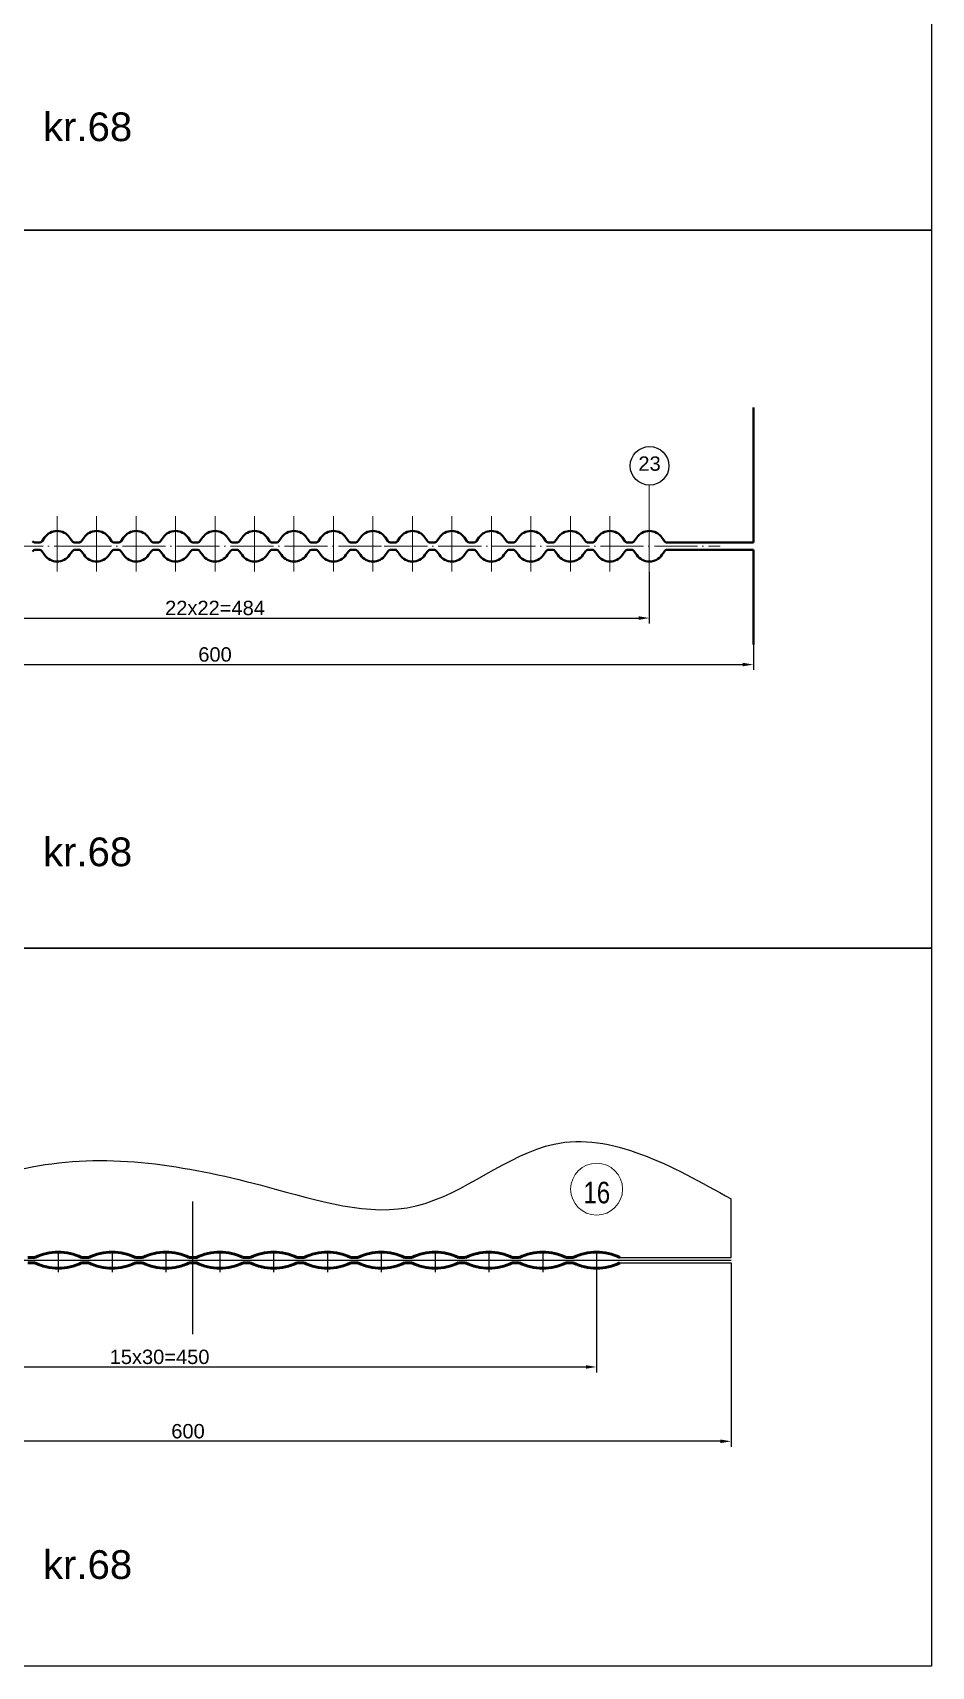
# Model space of a CAD drawing. Header units: millimetres. Extents: x 1526 to 31626, y -4643 to 9189.
# Drawn here: x 5652 to 6153, y 4533 to 5443 of the extents above; entities that cross this region are included whole.
import ezdxf

# ---------------------------------------------------------------- set-up
doc = ezdxf.new("R2010")
doc.units = ezdxf.units.MM
doc.linetypes.add('ACAD_ISO04W100', pattern=[30, 24, -3, 0, -3])
for name, color, linetype, lineweight in [('контурная', 7, 'Continuous', 50), ('осевые', 1, 'ACAD_ISO04W100', 25), ('размерные', 7, 'Continuous', 25), ('тонкая', 7, 'Continuous', 20), ('тонкий', 7, 'Continuous', 20)]:
    doc.layers.add(name, color=color, linetype=linetype, lineweight=lineweight)
doc.layers.add('осевая', color=4, linetype='Continuous')
doc.styles.add('s3v4', font='arial.ttf', dxfattribs={"width": 0.8, "height": 12})
doc.styles.add('s4v4', font='arial.ttf', dxfattribs={"height": 16})
doc.styles.get("Standard").update_dxf_attribs({"font": 'arial.ttf'})
doc.dimstyles.new('s2v4', dxfattribs={"dimtxt": 8, "dimasz": 6, "dimexe": 3, "dimexo": 0, "dimgap": 1.5, "dimtad": 1, "dimtxsty": 'Standard', "dimcen": 2.5, "dimadec": 0, "dimazin": 0, "dimtfac": 1, "dimtmove": 0, "dimatfit": 3, "dimfxl": 1, "dimarcsym": 0})
doc.dimstyles.new('s2v4$0', dxfattribs={"dimtxt": 8, "dimasz": 6, "dimexe": 3, "dimexo": 0, "dimgap": 1.5, "dimtad": 1, "dimtxsty": 'Standard', "dimcen": 2.5, "dimadec": 0, "dimazin": 0, "dimtfac": 1, "dimtmove": 0, "dimatfit": 3, "dimfxl": 1, "dimarcsym": 0})

# ---------------------------------------------------------------- blocks, each defined once
blk = doc.blocks.new('*D289')
at = {"layer": 'Defpoints', "color": 0, "transparency": 16777216}
for p in [(5996.09, 5142.36), (5512.09, 5134.43), (5996.09, 5116.51)]:
    blk.add_point(p, dxfattribs=at)
at = {"layer": 'тонкий', "color": 0, "lineweight": -2, "transparency": 16777216}
for p, q in [((5996.09, 5142.36), (5996.09, 5113.51)), ((5512.09, 5134.43), (5512.09, 5113.51)), ((5518.09, 5116.51), (5990.09, 5116.51))]:
    blk.add_line(p, q, dxfattribs=at)
at = {"layer": 'тонкий', "color": 0, "transparency": 16777216}
for points in [[(5518.09, 5117.51), (5518.09, 5115.51), (5512.09, 5116.51)], [(5990.09, 5117.51), (5990.09, 5115.51), (5996.09, 5116.51)]]:
    blk.add_solid(points, dxfattribs=at)
at = {"layer": 'тонкий', "color": 0, "transparency": 16777216, "insert": (5754.09, 5122.1), "char_height": 8, "attachment_point": 5}
blk.add_mtext('22x22=484', dxfattribs=at)
blk = doc.blocks.new('*D291')
at = {"layer": 'Defpoints', "color": 0, "transparency": 16777216}
for p in [(5454.09, 5097.29), (6054.09, 5101.8), (6054.09, 5090.61)]:
    blk.add_point(p, dxfattribs=at)
at = {"layer": 'тонкий', "color": 0, "lineweight": -2, "transparency": 16777216}
for p, q in [((5454.09, 5097.29), (5454.09, 5087.61)), ((6054.09, 5101.8), (6054.09, 5087.61)), ((5460.09, 5090.61), (6048.09, 5090.61))]:
    blk.add_line(p, q, dxfattribs=at)
at = {"layer": 'тонкий', "color": 0, "transparency": 16777216}
for points in [[(5460.09, 5091.61), (5460.09, 5089.61), (5454.09, 5090.61)], [(6048.09, 5091.61), (6048.09, 5089.61), (6054.09, 5090.61)]]:
    blk.add_solid(points, dxfattribs=at)
at = {"layer": 'тонкий', "color": 0, "transparency": 16777216, "insert": (5754.09, 5096.2), "char_height": 8, "attachment_point": 5}
blk.add_mtext('600', dxfattribs=at)
blk = doc.blocks.new('*D1036')
at = {"layer": 'Defpoints', "color": 0, "transparency": 16777216}
for p in [(5441.72, 4752.88), (6041.72, 4757.26), (5441.72, 4657.9)]:
    blk.add_point(p, dxfattribs=at)
at = {"layer": 'тонкая', "color": 0, "lineweight": -2, "transparency": 16777216}
for p, q in [((5441.72, 4752.88), (5441.72, 4654.9)), ((6041.72, 4757.26), (6041.72, 4654.9)), ((6035.72, 4657.9), (5447.72, 4657.9))]:
    blk.add_line(p, q, dxfattribs=at)
at = {"layer": 'тонкая', "color": 0, "transparency": 16777216}
for points in [[(5447.72, 4658.9), (5447.72, 4656.9), (5441.72, 4657.9)], [(6035.72, 4658.9), (6035.72, 4656.9), (6041.72, 4657.9)]]:
    blk.add_solid(points, dxfattribs=at)
at = {"layer": 'тонкая', "color": 0, "transparency": 16777216, "insert": (5739.04, 4663.48), "char_height": 8, "attachment_point": 5}
blk.add_mtext('600', dxfattribs=at)
blk = doc.blocks.new('*D1037')
at = {"layer": 'Defpoints', "color": 0, "transparency": 16777216}
for p in [(5516.72, 4752.06), (5966.72, 4752.06), (5966.72, 4699.31)]:
    blk.add_point(p, dxfattribs=at)
at = {"layer": 'размерные', "color": 0, "lineweight": -2, "transparency": 16777216}
for p, q in [((5516.72, 4752.06), (5516.72, 4696.31)), ((5966.72, 4752.06), (5966.72, 4696.31)), ((5522.72, 4699.31), (5960.72, 4699.31))]:
    blk.add_line(p, q, dxfattribs=at)
at = {"layer": 'размерные', "color": 0, "transparency": 16777216}
for points in [[(5522.72, 4700.31), (5522.72, 4698.31), (5516.72, 4699.31)], [(5960.72, 4700.31), (5960.72, 4698.31), (5966.72, 4699.31)]]:
    blk.add_solid(points, dxfattribs=at)
at = {"layer": 'размерные', "color": 0, "transparency": 16777216, "insert": (5723.19, 4704.9), "char_height": 8, "attachment_point": 5}
blk.add_mtext('15x30=450', dxfattribs=at)

msp = doc.modelspace()

# ---------------------------------------------------------------- linework, layer by layer
at = {"lineweight": 40}
for p, q in [((6054.09189, 5158.52687), (6054.09189, 5233.84836)), ((5659.12103, 5161.39074), (5657.7129, 5159.37972)), ((5673.06275, 5161.39074), (5674.47087, 5159.37972)), ((5681.12103, 5161.39074), (5679.7129, 5159.37972)), ((5695.06275, 5161.39074), (5696.47087, 5159.37972)), ((5703.12103, 5161.39074), (5701.7129, 5159.37972)), ((5717.06275, 5161.39074), (5718.47087, 5159.37972)), ((5725.12103, 5161.39074), (5723.7129, 5159.37972)), ((5739.06275, 5161.39074), (5740.47087, 5159.37972)), ((5747.12103, 5161.39074), (5745.7129, 5159.37972)), ((5761.06275, 5161.39074), (5762.47087, 5159.37972)), ((5769.12103, 5161.39074), (5767.7129, 5159.37972)), ((5783.06275, 5161.39074), (5784.47087, 5159.37972)), ((5791.12103, 5161.39074), (5789.7129, 5159.37972)), ((5805.06275, 5161.39074), (5806.47087, 5159.37972)), ((5813.12103, 5161.39074), (5811.7129, 5159.37972)), ((5827.06275, 5161.39074), (5828.47087, 5159.37972)), ((5835.12103, 5161.39074), (5833.7129, 5159.37972)), ((5849.06275, 5161.39074), (5850.47087, 5159.37972)), ((5857.12103, 5161.39074), (5855.7129, 5159.37972)), ((5871.06275, 5161.39074), (5872.47087, 5159.37972)), ((5879.12103, 5161.39074), (5877.7129, 5159.37972)), ((5893.06275, 5161.39074), (5894.47087, 5159.37972)), ((5901.12103, 5161.39074), (5899.7129, 5159.37972)), ((5915.06275, 5161.39074), (5916.47087, 5159.37972)), ((5923.12103, 5161.39074), (5921.7129, 5159.37972)), ((5937.06275, 5161.39074), (5938.47087, 5159.37972)), ((5945.12103, 5161.39074), (5943.7129, 5159.37972)), ((5959.06275, 5161.39074), (5960.47087, 5159.37972)), ((5967.12103, 5161.39074), (5965.7129, 5159.37972)), ((5981.06275, 5161.39074), (5982.47087, 5159.37972)), ((5989.12103, 5161.39074), (5987.7129, 5159.37972)), ((6003.06275, 5161.39074), (6004.47087, 5159.37972)), ((5654.10918, 5158.52687), (5656.0746, 5158.52687)), ((5654.10918, 5154.52687), (5656.0746, 5154.52687)), ((5656.0746, 5158.52687), (5654.20633, 5158.52687)), ((5656.0746, 5154.52687), (5654.39699, 5154.52687)), ((5659.12103, 5151.66301), (5657.7129, 5153.67403)), ((5673.06275, 5151.66301), (5674.47087, 5153.67403)), ((5676.10918, 5158.52687), (5678.0746, 5158.52687)), ((5676.10918, 5154.52687), (5678.0746, 5154.52687)), ((5681.12103, 5151.66301), (5679.7129, 5153.67403)), ((5695.06275, 5151.66301), (5696.47087, 5153.67403)), ((5698.10918, 5158.52687), (5700.0746, 5158.52687)), ((5698.10918, 5154.52687), (5700.0746, 5154.52687)), ((5700.0746, 5158.52687), (5698.20633, 5158.52687)), ((5700.0746, 5154.52687), (5698.39699, 5154.52687)), ((5703.12103, 5151.66301), (5701.7129, 5153.67403)), ((5717.06275, 5151.66301), (5718.47087, 5153.67403)), ((5720.10918, 5158.52687), (5722.0746, 5158.52687)), ((5720.10918, 5154.52687), (5722.0746, 5154.52687)), ((5722.0746, 5158.52687), (5720.20633, 5158.52687)), ((5722.0746, 5154.52687), (5720.39699, 5154.52687)), ((5725.12103, 5151.66301), (5723.7129, 5153.67403)), ((5739.06275, 5151.66301), (5740.47087, 5153.67403)), ((5742.10918, 5158.52687), (5744.0746, 5158.52687)), ((5742.10918, 5154.52687), (5744.0746, 5154.52687)), ((5744.0746, 5158.52687), (5742.20633, 5158.52687)), ((5744.0746, 5154.52687), (5742.39699, 5154.52687)), ((5747.12103, 5151.66301), (5745.7129, 5153.67403)), ((5761.06275, 5151.66301), (5762.47087, 5153.67403)), ((5764.10918, 5158.52687), (5766.0746, 5158.52687)), ((5764.10918, 5154.52687), (5765.69325, 5154.52687)), ((5766.0746, 5158.52687), (5764.20633, 5158.52687)), ((5766.0746, 5154.52687), (5764.39699, 5154.52687)), ((5769.12103, 5151.66301), (5767.7129, 5153.67403)), ((5783.06275, 5151.66301), (5784.47087, 5153.67403)), ((5786.10918, 5158.52687), (5788.0746, 5158.52687)), ((5786.10918, 5154.52687), (5788.0746, 5154.52687)), ((5788.0746, 5158.52687), (5786.20633, 5158.52687)), ((5788.0746, 5154.52687), (5786.39699, 5154.52687)), ((5791.12103, 5151.66301), (5789.7129, 5153.67403)), ((5805.06275, 5151.66301), (5806.47087, 5153.67403)), ((5808.10918, 5158.52687), (5810.0746, 5158.52687)), ((5808.10918, 5154.52687), (5810.0746, 5154.52687)), ((5810.0746, 5158.52687), (5808.20633, 5158.52687)), ((5810.0746, 5154.52687), (5808.39699, 5154.52687)), ((5813.12103, 5151.66301), (5811.7129, 5153.67403)), ((5827.06275, 5151.66301), (5828.47087, 5153.67403)), ((5830.10918, 5158.52687), (5832.0746, 5158.52687)), ((5830.10918, 5154.52687), (5832.0746, 5154.52687)), ((5832.0746, 5158.52687), (5830.20633, 5158.52687)), ((5832.0746, 5154.52687), (5830.39699, 5154.52687)), ((5835.12103, 5151.66301), (5833.7129, 5153.67403)), ((5849.06275, 5151.66301), (5850.47087, 5153.67403)), ((5852.10918, 5158.52687), (5855.18197, 5158.52687)), ((5852.10918, 5154.52687), (5855.27731, 5154.52687)), ((5857.12103, 5151.66301), (5855.7129, 5153.67403)), ((5871.06275, 5151.66301), (5872.47087, 5153.67403)), ((5874.10918, 5158.52687), (5876.0746, 5158.52687)), ((5874.10918, 5154.52687), (5876.0746, 5154.52687)), ((5876.0746, 5158.52687), (5874.20633, 5158.52687)), ((5876.0746, 5154.52687), (5874.39699, 5154.52687)), ((5879.12103, 5151.66301), (5877.7129, 5153.67403)), ((5893.06275, 5151.66301), (5894.47087, 5153.67403)), ((5896.10918, 5158.52687), (5898.0746, 5158.52687)), ((5896.10918, 5154.52687), (5898.0746, 5154.52687)), ((5898.0746, 5158.52687), (5896.20633, 5158.52687)), ((5898.0746, 5154.52687), (5896.39699, 5154.52687)), ((5901.12103, 5151.66301), (5899.7129, 5153.67403)), ((5915.06275, 5151.66301), (5916.47087, 5153.67403)), ((5918.10918, 5158.52687), (5920.0746, 5158.52687)), ((5918.10918, 5154.52687), (5920.0746, 5154.52687)), ((5920.0746, 5158.52687), (5918.20633, 5158.52687)), ((5920.0746, 5154.52687), (5918.39699, 5154.52687)), ((5923.12103, 5151.66301), (5921.7129, 5153.67403)), ((5937.06275, 5151.66301), (5938.47087, 5153.67403)), ((5940.10918, 5158.52687), (5942.0746, 5158.52687)), ((5940.10918, 5154.52687), (5941.69325, 5154.52687)), ((5942.0746, 5158.52687), (5940.20633, 5158.52687)), ((5942.0746, 5154.52687), (5940.39699, 5154.52687)), ((5945.12103, 5151.66301), (5943.7129, 5153.67403)), ((5959.06275, 5151.66301), (5960.47087, 5153.67403)), ((5962.10918, 5158.52687), (5964.0746, 5158.52687)), ((5962.10918, 5154.52687), (5964.0746, 5154.52687)), ((5964.0746, 5158.52687), (5962.20633, 5158.52687)), ((5964.0746, 5154.52687), (5962.39699, 5154.52687)), ((5967.12103, 5151.66301), (5965.7129, 5153.67403)), ((5981.06275, 5151.66301), (5982.47087, 5153.67403)), ((5984.10918, 5158.52687), (5986.0746, 5158.52687)), ((5984.10918, 5154.52687), (5986.0746, 5154.52687)), ((5986.0746, 5158.52687), (5984.20633, 5158.52687)), ((5986.0746, 5154.52687), (5984.39699, 5154.52687)), ((5989.12103, 5151.66301), (5987.7129, 5153.67403)), ((6003.06275, 5151.66301), (6004.47087, 5153.67403)), ((6006.10918, 5158.52687), (6054.09189, 5158.52687)), ((6006.10918, 5154.52687), (6054.09189, 5154.52687)), ((6008.0746, 5158.52687), (6006.20633, 5158.52687)), ((6008.0746, 5154.52687), (6006.39699, 5154.52687)), ((6054.09189, 5154.52687), (6054.09189, 5101.79807))]:
    msp.add_line(p, q, dxfattribs=at)
at = {"lineweight": 15}
for p, q in [((5996.09189, 5190.54485), (5996.09189, 5142.36202)), ((5666.09189, 5173.2923), (5666.09189, 5142.36202)), ((5666.09189, 5156.52687), (5666.09189, 5173.2923)), ((5688.09189, 5173.2923), (5688.09189, 5142.36202)), ((5688.09189, 5156.52687), (5688.09189, 5173.2923)), ((5710.09189, 5173.2923), (5710.09189, 5142.36202)), ((5710.09189, 5156.52687), (5710.09189, 5173.2923)), ((5732.09189, 5173.2923), (5732.09189, 5142.36202)), ((5732.09189, 5156.52687), (5732.09189, 5173.2923)), ((5754.09189, 5173.2923), (5754.09189, 5142.36202)), ((5754.09189, 5156.52687), (5754.09189, 5173.2923)), ((5776.09189, 5173.2923), (5776.09189, 5142.36202)), ((5776.09189, 5156.52687), (5776.09189, 5173.2923)), ((5798.09189, 5173.2923), (5798.09189, 5142.36202)), ((5798.09189, 5156.52687), (5798.09189, 5173.2923)), ((5820.09189, 5173.2923), (5820.09189, 5142.36202)), ((5820.09189, 5156.52687), (5820.09189, 5173.2923)), ((5842.09189, 5173.2923), (5842.09189, 5142.36202)), ((5842.09189, 5156.52687), (5842.09189, 5173.2923)), ((5864.09189, 5173.2923), (5864.09189, 5142.36202)), ((5864.09189, 5156.52687), (5864.09189, 5173.2923)), ((5886.09189, 5173.2923), (5886.09189, 5142.36202)), ((5886.09189, 5156.52687), (5886.09189, 5173.2923)), ((5908.09189, 5173.2923), (5908.09189, 5142.36202)), ((5908.09189, 5156.52687), (5908.09189, 5173.2923)), ((5930.09189, 5173.2923), (5930.09189, 5142.36202)), ((5930.09189, 5156.52687), (5930.09189, 5173.2923)), ((5952.09189, 5173.2923), (5952.09189, 5142.36202)), ((5952.09189, 5156.52687), (5952.09189, 5173.2923)), ((5974.09189, 5173.2923), (5974.09189, 5142.36202)), ((5974.09189, 5156.52687), (5974.09189, 5173.2923)), ((5996.09189, 5156.52687), (5996.09189, 5173.2923))]:
    msp.add_line(p, q, dxfattribs=at)
at = {"color": 2}
for points in [[(5118.97851, 5332.54837), (5118.97851, 5732.54837), (6153.24468, 5732.54837), (6153.24468, 5332.54837), (5118.97851, 5332.54837), (5118.97851, 5732.54837)], [(5118.97851, 4932.54837), (5118.97851, 5332.54837), (6153.24468, 5332.54837), (6153.24468, 4932.54837), (5118.97851, 4932.54837), (5118.97851, 5332.54837)], [(5118.97851, 4532.54837), (5118.97851, 4932.54837), (6153.24468, 4932.54837), (6153.24468, 4532.54837), (5118.97851, 4532.54837), (5118.97851, 4932.54837)]]:
    msp.add_lwpolyline(points, dxfattribs=at)
msp.add_circle((5996.23273, 5201.29754), 10.75362)
at = {"lineweight": 40}
for centre, radius, start, end in [((5666.09189, 5156.52687), 8.5, 90, 145.09487953), ((5666.09189, 5156.52687), 8.5, 34.90512047, 90), ((5688.09189, 5156.52687), 8.5, 90, 145.09487953), ((5688.09189, 5156.52687), 8.5, 34.90512047, 90), ((5710.09189, 5156.52687), 8.5, 90, 145.09487953), ((5710.09189, 5156.52687), 8.5, 34.90512047, 90), ((5732.09189, 5156.52687), 8.5, 90, 145.09487953), ((5732.09189, 5156.52687), 8.5, 34.90512047, 90), ((5754.09189, 5156.52687), 8.5, 90, 145.09487953), ((5754.09189, 5156.52687), 8.5, 34.90512047, 90), ((5776.09189, 5156.52687), 8.5, 90, 145.09487953), ((5776.09189, 5156.52687), 8.5, 34.90512047, 90), ((5798.09189, 5156.52687), 8.5, 90, 145.09487953), ((5798.09189, 5156.52687), 8.5, 34.90512047, 90), ((5820.09189, 5156.52687), 8.5, 90, 145.09487953), ((5820.09189, 5156.52687), 8.5, 34.90512047, 90), ((5842.09189, 5156.52687), 8.5, 90, 145.09487953), ((5842.09189, 5156.52687), 8.5, 34.90512047, 90), ((5864.09189, 5156.52687), 8.5, 90, 145.09487953), ((5864.09189, 5156.52687), 8.5, 34.90512047, 90), ((5886.09189, 5156.52687), 8.5, 90, 145.09487953), ((5886.09189, 5156.52687), 8.5, 34.90512047, 90), ((5908.09189, 5156.52687), 8.5, 90, 145.09487953), ((5908.09189, 5156.52687), 8.5, 34.90512047, 90), ((5930.09189, 5156.52687), 8.5, 90, 145.09487953), ((5930.09189, 5156.52687), 8.5, 34.90512047, 90), ((5952.09189, 5156.52687), 8.5, 90, 145.09487953), ((5952.09189, 5156.52687), 8.5, 34.90512047, 90), ((5974.09189, 5156.52687), 8.5, 90, 145.09487953), ((5974.09189, 5156.52687), 8.5, 34.90512047, 90), ((5996.09189, 5156.52687), 8.5, 90, 145.09487953), ((5996.09189, 5156.52687), 8.5, 34.90512047, 90), ((5654.10918, 5160.52687), 2, 215, 270), ((5654.10918, 5152.52687), 2, 90, 145), ((5656.0746, 5160.52687), 2, 270, 325), ((5656.0746, 5152.52687), 2, 35, 90), ((5666.09189, 5156.52687), 8.5, 214.90512047, 270), ((5666.09189, 5156.52687), 8.5, 270, 325.09487953), ((5676.10918, 5160.52687), 2, 215, 270), ((5676.10918, 5152.52687), 2, 90, 145), ((5678.0746, 5160.52687), 2, 270, 325), ((5678.0746, 5152.52687), 2, 35, 90), ((5688.09189, 5156.52687), 8.5, 214.90512047, 270), ((5688.09189, 5156.52687), 8.5, 270, 325.09487953), ((5698.10918, 5160.52687), 2, 215, 270), ((5698.10918, 5152.52687), 2, 90, 145), ((5700.0746, 5160.52687), 2, 270, 325), ((5700.0746, 5152.52687), 2, 35, 90), ((5710.09189, 5156.52687), 8.5, 214.90512047, 270), ((5710.09189, 5156.52687), 8.5, 270, 325.09487953), ((5720.10918, 5160.52687), 2, 215, 270), ((5720.10918, 5152.52687), 2, 90, 145), ((5722.0746, 5160.52687), 2, 270, 325), ((5722.0746, 5152.52687), 2, 35, 90), ((5732.09189, 5156.52687), 8.5, 214.90512047, 270), ((5732.09189, 5156.52687), 8.5, 270, 325.09487953), ((5742.10918, 5160.52687), 2, 215, 270), ((5742.10918, 5152.52687), 2, 90, 145), ((5744.0746, 5160.52687), 2, 270, 325), ((5744.0746, 5152.52687), 2, 35, 90), ((5754.09189, 5156.52687), 8.5, 214.90512047, 270), ((5754.09189, 5156.52687), 8.5, 270, 325.09487953), ((5764.10918, 5160.52687), 2, 215, 270), ((5764.10918, 5152.52687), 2, 90, 145), ((5766.0746, 5160.52687), 2, 270, 325), ((5766.0746, 5152.52687), 2, 35, 90), ((5776.09189, 5156.52687), 8.5, 214.90512047, 270), ((5776.09189, 5156.52687), 8.5, 270, 325.09487953), ((5786.10918, 5160.52687), 2, 215, 270), ((5786.10918, 5152.52687), 2, 90, 145), ((5788.0746, 5160.52687), 2, 270, 325), ((5788.0746, 5152.52687), 2, 35, 90), ((5798.09189, 5156.52687), 8.5, 214.90512047, 270), ((5798.09189, 5156.52687), 8.5, 270, 325.09487953), ((5808.10918, 5160.52687), 2, 215, 270), ((5808.10918, 5152.52687), 2, 90, 145), ((5810.0746, 5160.52687), 2, 270, 325), ((5810.0746, 5152.52687), 2, 35, 90), ((5820.09189, 5156.52687), 8.5, 214.90512047, 270), ((5820.09189, 5156.52687), 8.5, 270, 325.09487953), ((5830.10918, 5160.52687), 2, 215, 270), ((5830.10918, 5152.52687), 2, 90, 145), ((5832.0746, 5160.52687), 2, 270, 325), ((5832.0746, 5152.52687), 2, 35, 90), ((5842.09189, 5156.52687), 8.5, 214.90512047, 270), ((5842.09189, 5156.52687), 8.5, 270, 325.09487953), ((5852.10918, 5160.52687), 2, 215, 270), ((5852.10918, 5152.52687), 2, 90, 145), ((5854.0746, 5160.52687), 2, 270, 325), ((5854.0746, 5152.52687), 2, 35, 90), ((5864.09189, 5156.52687), 8.5, 214.90512047, 270), ((5864.09189, 5156.52687), 8.5, 270, 325.09487953), ((5874.10918, 5160.52687), 2, 215, 270), ((5874.10918, 5152.52687), 2, 90, 145), ((5876.0746, 5160.52687), 2, 270, 325), ((5876.0746, 5152.52687), 2, 35, 90), ((5886.09189, 5156.52687), 8.5, 214.90512047, 270), ((5886.09189, 5156.52687), 8.5, 270, 325.09487953), ((5896.10918, 5160.52687), 2, 215, 270), ((5896.10918, 5152.52687), 2, 90, 145), ((5898.0746, 5160.52687), 2, 270, 325), ((5898.0746, 5152.52687), 2, 35, 90), ((5908.09189, 5156.52687), 8.5, 214.90512047, 270), ((5908.09189, 5156.52687), 8.5, 270, 325.09487953), ((5918.10918, 5160.52687), 2, 215, 270), ((5918.10918, 5152.52687), 2, 90, 145), ((5920.0746, 5160.52687), 2, 270, 325), ((5920.0746, 5152.52687), 2, 35, 90), ((5930.09189, 5156.52687), 8.5, 214.90512047, 270), ((5930.09189, 5156.52687), 8.5, 270, 325.09487953), ((5940.10918, 5160.52687), 2, 215, 270), ((5940.10918, 5152.52687), 2, 90, 145), ((5942.0746, 5160.52687), 2, 270, 325), ((5942.0746, 5152.52687), 2, 35, 90), ((5952.09189, 5156.52687), 8.5, 214.90512047, 270), ((5952.09189, 5156.52687), 8.5, 270, 325.09487953), ((5962.10918, 5160.52687), 2, 215, 270), ((5962.10918, 5152.52687), 2, 90, 145), ((5964.0746, 5160.52687), 2, 270, 325), ((5964.0746, 5152.52687), 2, 35, 90), ((5974.09189, 5156.52687), 8.5, 214.90512047, 270), ((5974.09189, 5156.52687), 8.5, 270, 325.09487953), ((5984.10918, 5160.52687), 2, 215, 270), ((5984.10918, 5152.52687), 2, 90, 145), ((5986.0746, 5160.52687), 2, 270, 325), ((5986.0746, 5152.52687), 2, 35, 90), ((5996.09189, 5156.52687), 8.5, 214.90512047, 270), ((5996.09189, 5156.52687), 8.5, 270, 325.09487953), ((6006.10918, 5160.52687), 2, 215, 270), ((6006.10918, 5152.52687), 2, 90, 145)]:
    msp.add_arc(centre, radius, start, end, dxfattribs=at)
at = {"layer": 'контурная'}
for p, q in [((5653.7221, 4760.2642), (5649.72364, 4760.2642)), ((5683.7221, 4760.2642), (5679.72364, 4760.2642)), ((5713.7221, 4760.2642), (5709.72364, 4760.2642)), ((5744.14042, 4760.2642), (5739.72364, 4760.2642)), ((5769.72364, 4760.2642), (5773.7221, 4760.2642)), ((5799.72364, 4760.2642), (5803.7221, 4760.2642)), ((5829.72364, 4760.2642), (5833.7221, 4760.2642)), ((5859.72364, 4760.2642), (5863.7221, 4760.2642)), ((5889.72364, 4760.2642), (5893.7221, 4760.2642)), ((5919.72364, 4760.2642), (5923.7221, 4760.2642)), ((5949.72364, 4760.2642), (5953.7221, 4760.2642)), ((5653.7221, 4757.2642), (5649.72364, 4757.2642)), ((5683.7221, 4757.2642), (5679.72364, 4757.2642)), ((5713.7221, 4757.2642), (5709.72364, 4757.2642)), ((5744.14042, 4757.2642), (5739.72364, 4757.2642)), ((5769.72364, 4757.2642), (5773.7221, 4757.2642)), ((5799.72364, 4757.2642), (5803.7221, 4757.2642)), ((5829.72364, 4757.2642), (5833.7221, 4757.2642)), ((5859.72364, 4757.2642), (5863.7221, 4757.2642)), ((5889.72364, 4757.2642), (5893.7221, 4757.2642)), ((5919.72364, 4757.2642), (5923.7221, 4757.2642)), ((5949.72364, 4757.2642), (5953.7221, 4757.2642))]:
    msp.add_line(p, q, dxfattribs=at)
for centre, start, end in [((5666.72287, 4733.5942), 64.01225192, 115.98774808), ((5696.72287, 4733.5942), 64.01225192, 115.98774808), ((5726.72287, 4733.5942), 64.01225192, 115.98774808), ((5756.72287, 4733.5942), 64.01225192, 115.98774808), ((5786.72287, 4733.5942), 64.01225192, 115.98774808), ((5816.72287, 4733.5942), 64.01225192, 115.98774808), ((5846.72287, 4733.5942), 64.01225192, 115.98774808), ((5876.72287, 4733.5942), 64.01225192, 115.98774808), ((5906.72287, 4733.5942), 64.01225192, 115.98774808), ((5936.72287, 4733.5942), 64.01225192, 115.98774808), ((5966.72287, 4733.5942), 64.01225192, 115.98774808), ((5666.72287, 4783.9342), 244.01225192, 295.98774808), ((5696.72287, 4783.9342), 244.01225192, 295.98774808), ((5726.72287, 4783.9342), 244.01225192, 295.98774808), ((5756.72287, 4783.9342), 244.01225192, 295.98774808), ((5786.72287, 4783.9342), 244.01225192, 295.98774808), ((5816.72287, 4783.9342), 244.01225192, 295.98774808), ((5846.72287, 4783.9342), 244.01225192, 295.98774808), ((5876.72287, 4783.9342), 244.01225192, 295.98774808), ((5906.72287, 4783.9342), 244.01225192, 295.98774808), ((5936.72287, 4783.9342), 244.01225192, 295.98774808), ((5966.72287, 4783.9342), 244.01225192, 295.98774808)]:
    msp.add_arc(centre, 29.67, start, end, dxfattribs=at)
at = {"layer": 'осевая'}
for p, q in [((5741.72287, 4717.6146), (5741.72287, 4791.58309)), ((5441.72287, 4758.7642), (6041.72287, 4758.7642))]:
    msp.add_line(p, q, dxfattribs=at)
at = {"layer": 'осевые', "lineweight": 15}
for p, q in [((5453.78718, 5156.52687), (5683.48558, 5156.52687)), ((5672.40902, 5156.52687), (5859.48558, 5156.52687)), ((5848.40902, 5156.52687), (6035.48558, 5156.52687))]:
    msp.add_line(p, q, dxfattribs=at)
at = {"layer": 'осевые'}
for p, q in [((5666.72287, 4763.2642), (5666.72287, 4752.05611)), ((5696.72287, 4763.2642), (5696.72287, 4752.05611)), ((5726.72287, 4763.2642), (5726.72287, 4752.05611)), ((5756.72287, 4763.2642), (5756.72287, 4752.05611)), ((5786.72287, 4763.2642), (5786.72287, 4752.05611)), ((5816.72287, 4763.2642), (5816.72287, 4752.05611)), ((5846.72287, 4763.2642), (5846.72287, 4752.05611)), ((5876.72287, 4763.2642), (5876.72287, 4752.05611)), ((5906.72287, 4763.2642), (5906.72287, 4752.05611)), ((5936.72287, 4763.2642), (5936.72287, 4752.05611)), ((5966.72287, 4763.2642), (5966.72287, 4752.05611))]:
    msp.add_line(p, q, dxfattribs=at)
at = {"layer": 'размерные'}
for p, q in [((6041.72287, 4760.2642), (6041.72287, 4792.94364)), ((5979.72364, 4760.2642), (6041.72287, 4760.2642)), ((5979.72364, 4757.2642), (6041.72287, 4757.2642))]:
    msp.add_line(p, q, dxfattribs=at)
msp.add_spline([(5441.72287, 4800.17801), (5558.58862, 4788.17789), (5659.36203, 4812.01984), (5783.11884, 4799.65736), (5866.2127, 4789.06093), (5943.11877, 4823.49927), (6041.72287, 4792.94364)], degree=3, dxfattribs=at)
at = {"layer": 'тонкая'}
msp.add_circle((5966.72287, 4798.39134), 14.45713, dxfattribs=at)

# ---------------------------------------------------------------- texts
at = {"insert": (5996.23075, 5202.50341), "char_height": 8, "attachment_point": 5}
msp.add_mtext('23', dxfattribs=at)
at = {"layer": 'размерные', "style": 's4v4'}
for p in [(5658.25677, 5382.20028), (5658.25677, 4978.27482), (5658.25677, 4581.23531)]:
    msp.add_text('kr.68', height=16, dxfattribs=at).set_placement(p)
at = {"layer": 'тонкая', "style": 's3v4', "width": 0.8}
msp.add_text('16', height=12, dxfattribs=at).set_placement((5959.36022, 4790.47978))

# ---------------------------------------------------------------- dimensions: what is measured, and where the dimension line sits
at = {"layer": 'размерные'}
dim = msp.add_linear_dim(base=(5966.72287, 4699.3104), p1=(5516.72287, 4752.05611), p2=(5966.72287, 4752.05611), text='15x30=450', dimstyle='s2v4$0', dxfattribs=at)
dim.commit()
dim.dimension.update_dxf_attribs({"geometry": '*D1037', "text_midpoint": (5723.19373, 4699.3104), "dimtype": 160})
at = {"layer": 'тонкая'}
dim = msp.add_linear_dim(base=(5441.72287, 4657.89686), p1=(6041.72287, 4757.2642), p2=(5441.72287, 4752.88469), dimstyle='s2v4', dxfattribs=at)
dim.commit()
dim.dimension.update_dxf_attribs({"geometry": '*D1036', "text_midpoint": (5739.03908, 4657.89686), "dimtype": 160})
at = {"layer": 'тонкий'}
dim = msp.add_linear_dim(base=(5996.09189, 5116.51357), p1=(5512.09189, 5134.43066), p2=(5996.09189, 5142.36202), text='22x22=<>', dimstyle='s2v4', dxfattribs=at)
dim.commit()
dim.dimension.update_dxf_attribs({"geometry": '*D289', "text_midpoint": (5754.09189, 5122.09816)})
dim = msp.add_linear_dim(base=(6054.09189, 5090.61384), p1=(5454.09189, 5097.28847), p2=(6054.09189, 5101.79807), dimstyle='s2v4', dxfattribs=at)
dim.commit()
dim.dimension.update_dxf_attribs({"geometry": '*D291', "text_midpoint": (5754.09189, 5096.19843)})

doc.saveas('drawing.dxf')
